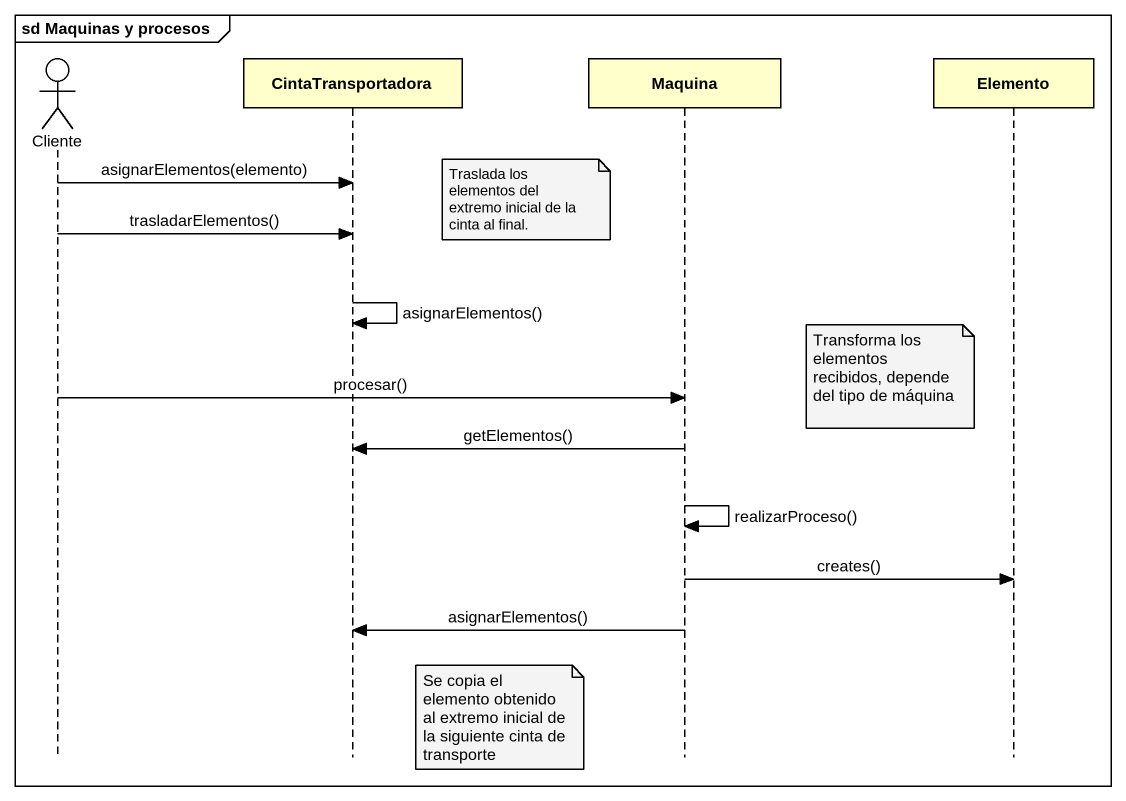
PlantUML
@startuml
mainframe sd Maquinas y procesos
hide footbox
actor Cliente
participant CintaTransportadora
participant Maquina
participant Elemento

Cliente -> CintaTransportadora : asignarElementos(elemento)
note left of Maquina : Traslada los elementos del extremo inicial de la cinta al final.
Cliente -> CintaTransportadora : trasladarElementos()
CintaTransportadora -> CintaTransportadora : asignarElementos()
note left of Elemento : Transforma los elementos recibidos, depende del tipo de máquina
Cliente -> Maquina : procesar()
Maquina -> CintaTransportadora : getElementos()
Maquina -> Maquina : realizarProceso()
Maquina -> Elemento : creates()
Maquina -> CintaTransportadora : asignarElementos()
note right of CintaTransportadora : Se copia el elemento obtenido al extremo inicial de la siguiente cinta de transporte
@enduml
